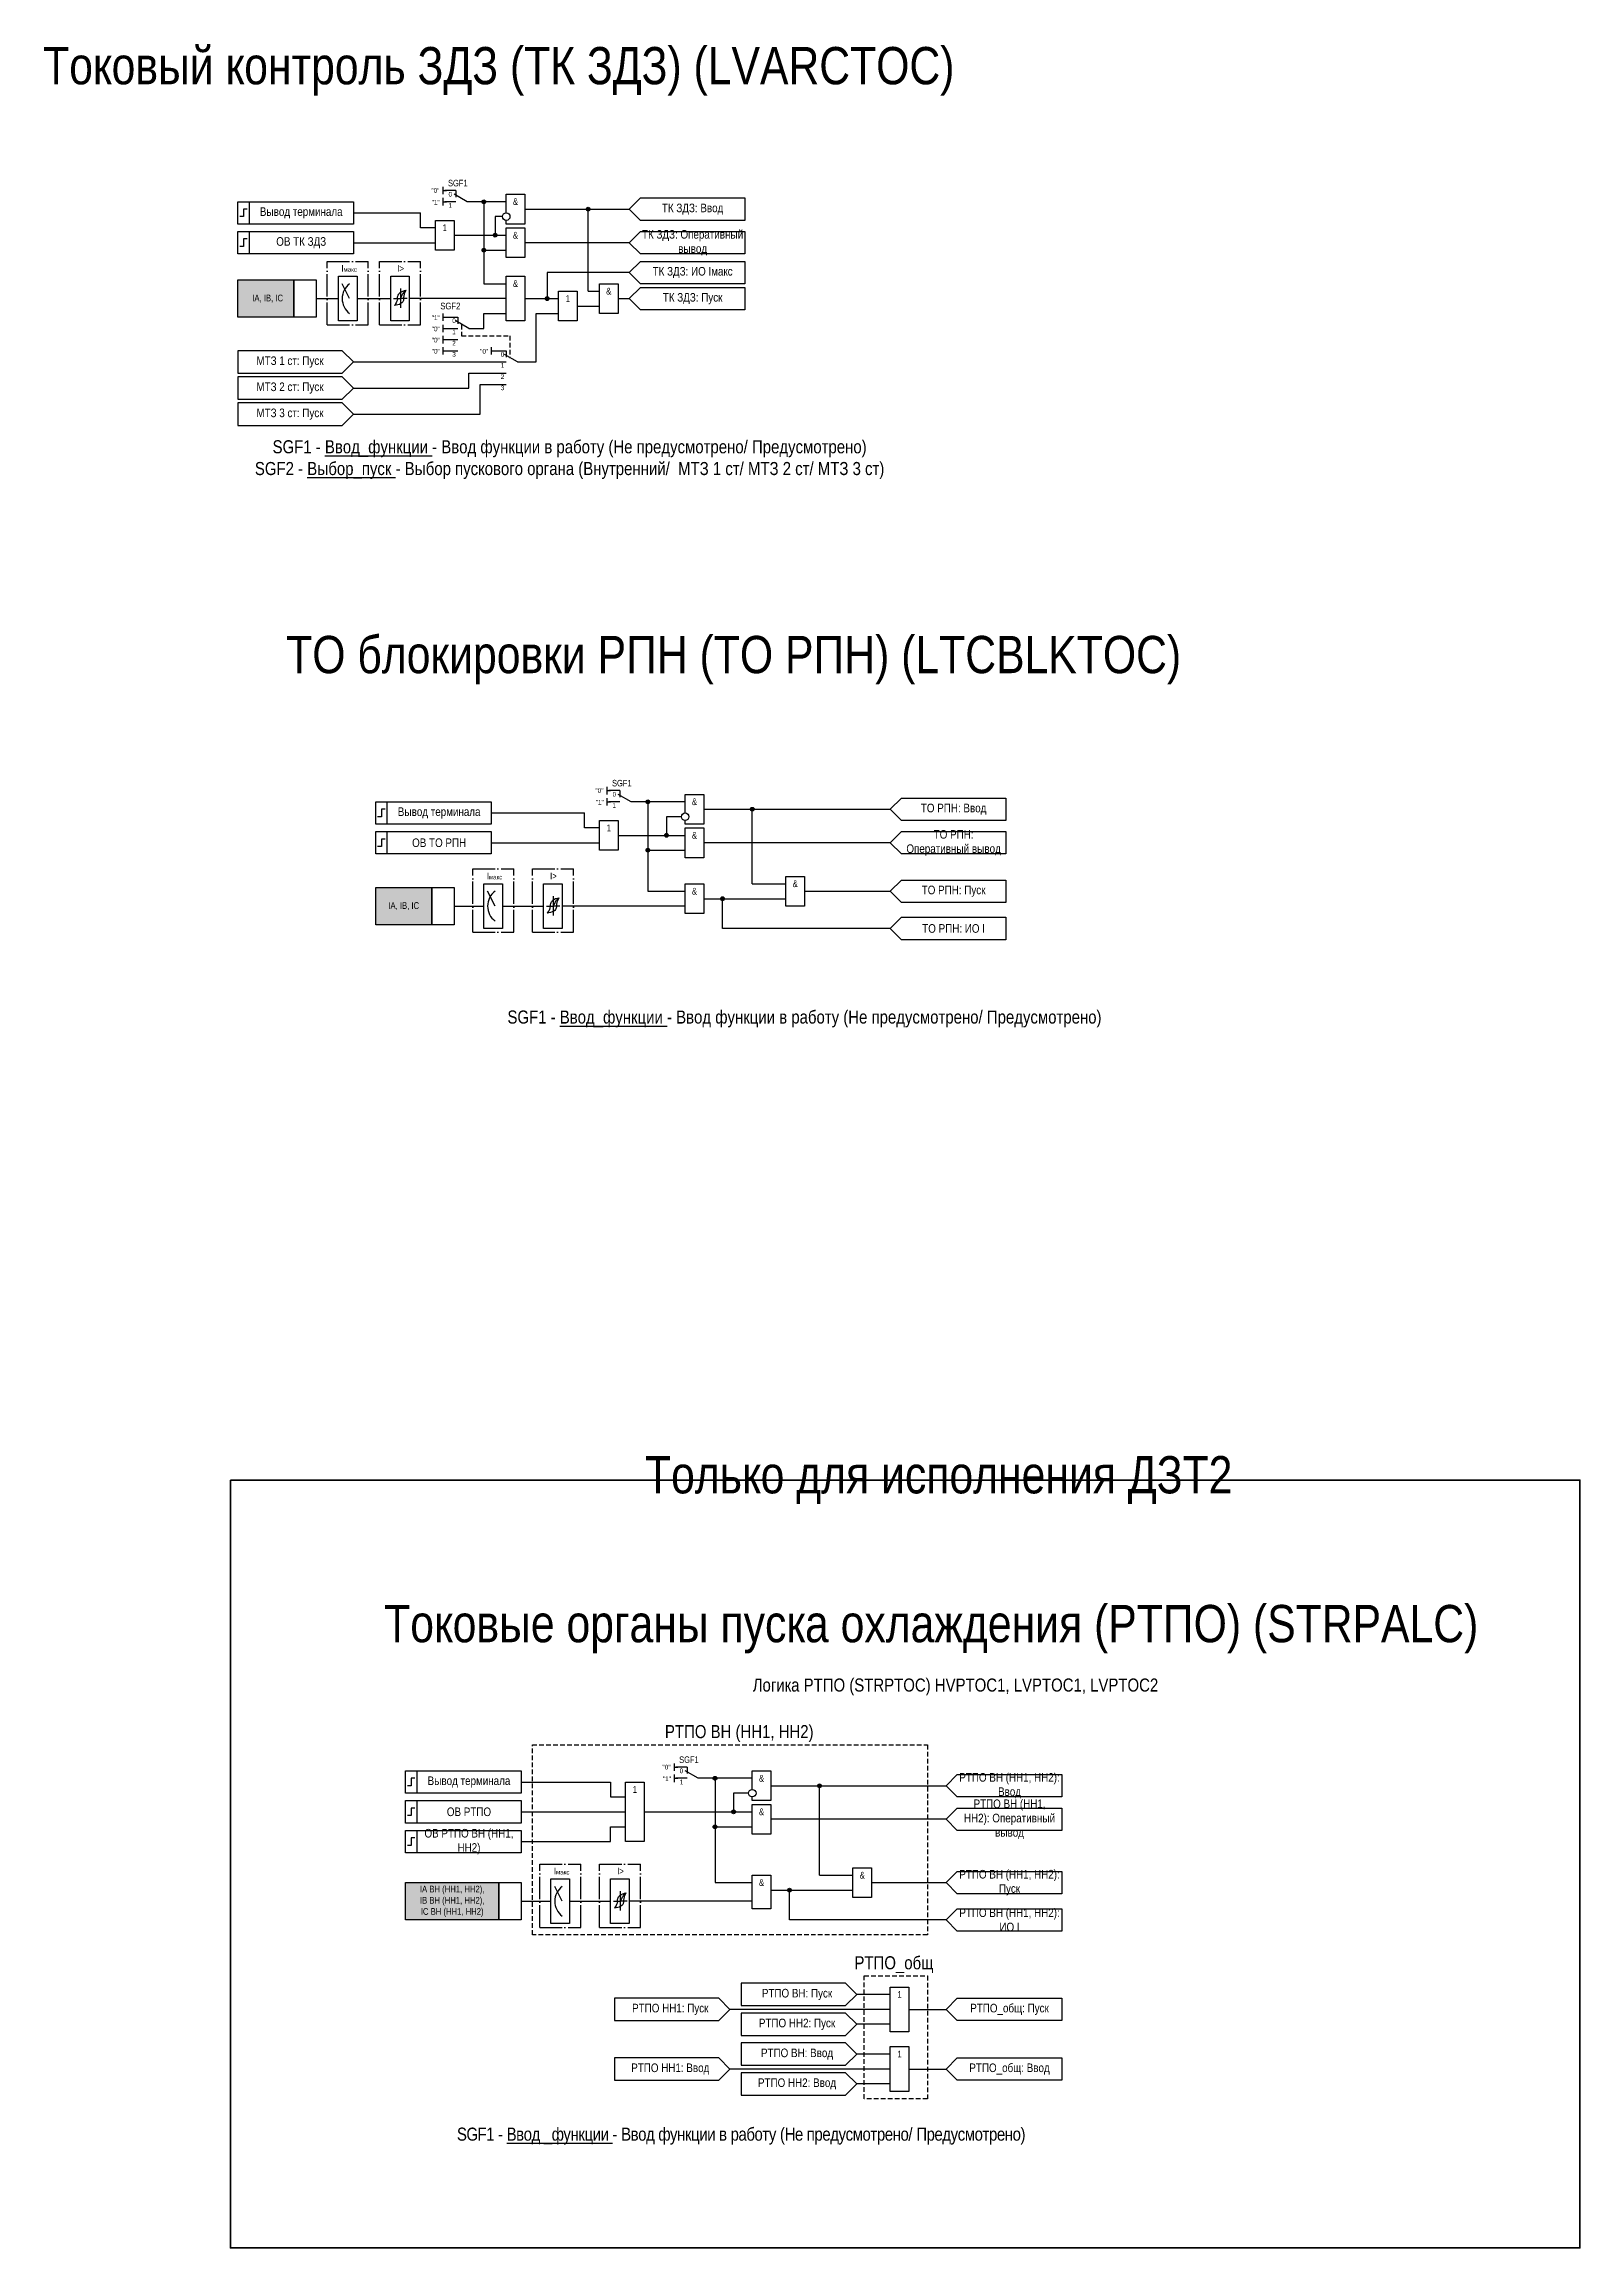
# Model space of a CAD drawing. Header units: millimetres. Extents: x -981 to 1720, y -66 to 612.
# Drawn here: x 222 to 634, y 21 to 612 of the extents above; entities that cross this region are included whole.
import ezdxf
from ezdxf.enums import TextEntityAlignment as Align

# ---------------------------------------------------------------- set-up
doc = ezdxf.new("R2010")
doc.units = ezdxf.units.MM
doc.linetypes.add('ACAD_ISO04W100', pattern=[30, 24, -3, 0, -3])
doc.linetypes.add('штриховая2', pattern=[0.375, 0.25, -0.125])
doc.layers.add('TEXT', color=7, linetype='Continuous', lineweight=25)
doc.layers.add('Основная', color=7, linetype='Continuous')
doc.styles.add('1.8_Gost_RD', font='ARIALN.TTF', dxfattribs={"height": 1.8})
doc.styles.add('2.5_Gost_RD', font='ARIALN.TTF', dxfattribs={"height": 2.5})
doc.styles.add('3.5_Gost_RD', font='ARIALN.TTF', dxfattribs={"height": 3.5})
doc.styles.add('Вывод', font='ARIALN.TTF', dxfattribs={"height": 2.5})
doc.styles.add('Компонент', font='ARIALN.TTF', dxfattribs={"height": 3.5})

# ---------------------------------------------------------------- blocks, each defined once
blk = doc.blocks.new('*U958')
at = {"layer": 'Основная', "color": 0}
blk.add_line((0, 0), (7, 4), dxfattribs=at)
at = {"layer": 'Основная', "ltscale": 0.35}
blk.add_line((6, 6), (6, 2.5), dxfattribs=at)
blk = doc.blocks.new('*U985')
at = {"layer": 'Основная', "color": 0}
for p, q in [((-3, 6), (-9, 6)), ((-3, 0), (-9, 0)), ((9, 0), (3, 0))]:
    blk.add_line(p, q, dxfattribs=at)
at = {"layer": 'Основная', "ltscale": 0.25, "xscale": -1}
blk.add_blockref('*U958', (3, 0), dxfattribs=at)
at = {"layer": 'Основная'}
for tag, height, style, p in [('В1', 2.5, 'Вывод', (-14, 6)), ('В2', 2.5, 'Вывод', (-6, 4)), ('ОУ', 3.5, 'Компонент', (-2, 10)), ('В3', 2.5, 'Вывод', (-6, -2))]:
    blk.add_attdef(tag, text='', height=height, dxfattribs=dict(at, style=style)).set_placement(p, align=Align.MIDDLE_CENTER)
blk = doc.blocks.new('Точка')
at = {"ltscale": 100}
h = blk.add_hatch(color=256, dxfattribs=at)
h.dxf.hatch_style = 1
edge = h.paths.add_edge_path()
edge.add_arc((0, 0), 0.5, 0, 360)
blk.add_circle((0, 0), 0.5, dxfattribs=at)
blk = doc.blocks.new('*U892')
at = {"layer": 'Основная', "linetype": 'ACAD_ISO04W100', "ltscale": 0.25}
for p, q in [((0, 0), (11, 0)), ((0, -17), (0, 0)), ((11, -17), (11, 0)), ((0, -17), (11, -17))]:
    blk.add_line(p, q, dxfattribs=at)
at = {"layer": 'Основная', "style": 'Компонент'}
blk.add_attdef('ОУ', text='', height=3.5, dxfattribs=at).set_placement((11, 0), align=Align.MIDDLE_CENTER)

msp = doc.modelspace()

# ---------------------------------------------------------------- hatches: boundary and pattern name
at = {"ltscale": 100, "true_color": 0xef8637}
h = msp.add_hatch(color=30, dxfattribs=at)
h.dxf.hatch_style = 1
h.paths.add_polyline_path([(274, 549), (289, 549), (289, 539), (274, 539)])
at = {"ltscale": 100, "true_color": 0xf7941d}
h = msp.add_hatch(color=30, dxfattribs=at)
h.dxf.hatch_style = 1
h.paths.add_polyline_path([(311, 386), (326, 386), (326, 376), (311, 376)])
h = msp.add_hatch(color=30, dxfattribs=at)
h.dxf.hatch_style = 1
h.paths.add_polyline_path([(319, 119), (344, 119), (344, 109), (319, 109)])

# ---------------------------------------------------------------- linework, layer by layer
at = {"ltscale": 100}
for p, q in [((329, 574), (329, 572)), ((329, 573), (330, 573)), ((329, 571), (329, 569)), ((329, 570), (330, 570)), ((346, 570), (338, 570)), ((340, 570), (340, 557)), ((351, 568), (379, 568)), ((368, 546), (368, 568)), ((382, 571), (379, 568)), ((379, 568), (382, 565)), ((382, 571), (410, 571)), ((410, 571), (410, 565)), ((305, 567), (323, 567)), ((323, 563), (323, 567)), ((327, 563), (323, 563)), ((343, 566), (343, 561)), ((345, 566), (343, 566)), ((382, 562), (379, 559)), ((410, 565), (382, 565)), ((382, 562), (410, 562)), ((410, 562), (410, 556)), ((305, 559), (327, 559)), ((332, 561), (346, 561)), ((340, 557), (346, 557)), ((379, 559), (351, 559)), ((379, 559), (382, 556)), ((410, 556), (382, 556)), ((301, 548.5), (301, 550)), ((301, 550), (306, 550)), ((306, 550), (306, 544)), ((315, 548.5), (315, 550)), ((315, 550), (320, 550)), ((320, 550), (320, 544)), ((382, 554), (379, 551)), ((295, 544), (301, 544)), ((301, 541), (301, 549)), ((306, 544), (306, 538)), ((315, 541), (315, 549)), ((320, 544), (320, 538)), ((346, 544), (320, 544)), ((368, 546), (371, 546)), ((376, 544), (379, 544)), ((382, 547), (379, 544)), ((379, 544), (382, 541)), ((382, 547), (410, 547)), ((301, 538), (301, 541)), ((315, 538), (315, 541)), ((329, 540), (329, 538)), ((329, 539), (333, 539)), ((333, 539), (333, 537.26)), ((365, 542), (371, 542)), ((306, 538), (301, 538)), ((320, 538), (315, 538)), ((329, 537), (329, 535)), ((329, 536), (333, 536)), ((329, 534), (329, 532)), ((329, 533), (333, 533)), ((336, 536), (332.5, 538)), ((329, 531), (329, 529)), ((329, 530), (333, 530)), ((342, 531), (342, 529)), ((342, 530), (346, 530)), ((342, 527), (346, 527)), ((349, 527), (345.5, 529)), ((346, 530), (346, 528.26)), ((342, 524), (346, 524)), ((342, 521), (346, 521)), ((373, 413), (373, 411)), ((373, 412), (374, 412)), ((373, 410), (373, 408)), ((373, 409), (374, 409)), ((394, 409), (382, 409)), ((384, 409), (384, 396)), ((452, 410), (449, 407)), ((452, 410), (480, 410)), ((480, 410), (480, 404)), ((342, 406), (367, 406)), ((367, 402), (367, 406)), ((389, 405), (389, 400)), ((393, 405), (389, 405)), ((399, 407), (449, 407)), ((412, 387), (412, 407)), ((449, 407), (452, 404)), ((480, 404), (452, 404)), ((342, 398), (371, 398)), ((371, 402), (367, 402)), ((376, 400), (394, 400)), ((449, 398), (399, 398)), ((452, 401), (449, 398)), ((449, 398), (452, 395)), ((452, 401), (480, 401)), ((480, 401), (480, 395)), ((384, 396), (394, 396)), ((384, 396), (384, 385)), ((480, 395), (452, 395)), ((340, 385.5), (340, 387)), ((340, 387), (345, 387)), ((340, 378), (340, 386)), ((345, 387), (345, 381)), ((356, 385.5), (356, 387)), ((356, 387), (361, 387)), ((356, 378), (356, 386)), ((361, 387), (361, 381)), ((384, 385), (394, 385)), ((412, 387), (421, 387)), ((426, 385), (449, 385)), ((452, 388), (449, 385)), ((449, 385), (452, 382)), ((452, 388), (480, 388)), ((332, 381), (340, 381)), ((345, 381), (345, 375)), ((361, 381), (361, 375)), ((394, 381), (361, 381)), ((399, 383), (421, 383)), ((404, 375), (404, 383)), ((340, 375), (340, 378)), ((345, 375), (340, 375)), ((356, 375), (356, 378)), ((361, 375), (356, 375)), ((449, 375), (404, 375)), ((452, 378), (449, 375)), ((449, 375), (452, 372)), ((452, 378), (480, 378)), ((391, 151), (391, 149)), ((391, 150), (392, 150)), ((391, 148), (391, 146)), ((467, 148), (464, 145)), ((467, 148), (495, 148)), ((495, 148), (495, 142)), ((391, 147), (392, 147)), ((412, 147), (400, 147)), ((402, 147), (402, 134)), ((407, 143), (407, 138)), ((411, 143), (407, 143)), ((417, 145), (464, 145)), ((430, 121), (430, 145)), ((464, 145), (467, 142)), ((495, 142), (467, 142)), ((350, 138), (378, 138)), ((383, 138), (412, 138)), ((464, 136), (417, 136)), ((467, 139), (464, 136)), ((464, 136), (467, 133)), ((467, 139), (495, 139)), ((495, 139), (495, 133)), ((402, 134), (412, 134)), ((402, 134), (402, 119)), ((495, 133), (467, 133)), ((358, 118.5), (358, 120)), ((358, 120), (363, 120)), ((358, 111), (358, 119)), ((363, 120), (363, 114)), ((374, 118.5), (374, 120)), ((374, 120), (379, 120)), ((374, 111), (374, 119)), ((379, 120), (379, 114)), ((402, 119), (412, 119)), ((430, 121), (439, 121)), ((444, 119), (464, 119)), ((467, 122), (464, 119)), ((464, 119), (467, 116)), ((467, 122), (495, 122)), ((350, 114), (358, 114)), ((363, 114), (363, 108)), ((379, 114), (379, 108)), ((412, 114), (379, 114)), ((417, 117), (439, 117)), ((422, 109), (422, 117)), ((358, 108), (358, 111)), ((363, 108), (358, 108)), ((374, 108), (374, 111)), ((379, 108), (374, 108)), ((464, 109), (422, 109)), ((467, 112), (464, 109)), ((464, 109), (467, 106)), ((467, 112), (495, 112)), ((409, 92), (409, 86)), ((437, 92), (409, 92)), ((437, 92), (440, 89)), ((440, 89), (437, 86)), ((449, 89), (440, 89)), ((375, 88), (375, 82)), ((403, 88), (375, 88)), ((403, 88), (406, 85)), ((406, 85), (403, 82)), ((449, 85), (406, 85)), ((409, 86), (437, 86)), ((409, 84), (409, 78)), ((437, 84), (409, 84)), ((437, 84), (440, 81)), ((454, 85), (464, 85)), ((467, 88), (464, 85)), ((464, 85), (467, 82)), ((467, 88), (495, 88)), ((375, 82), (403, 82)), ((409, 78), (437, 78)), ((440, 81), (437, 78)), ((449, 81), (440, 81)), ((375, 72), (375, 66)), ((403, 72), (375, 72)), ((403, 72), (406, 69)), ((409, 76), (409, 70)), ((437, 76), (409, 76)), ((437, 76), (440, 73)), ((440, 73), (437, 70)), ((449, 73), (440, 73)), ((467, 72), (464, 69)), ((467, 72), (495, 72)), ((495, 72), (495, 66)), ((375, 66), (403, 66)), ((406, 69), (403, 66)), ((449, 69), (406, 69)), ((409, 70), (437, 70)), ((409, 68), (409, 62)), ((437, 68), (409, 68)), ((437, 68), (440, 65)), ((454, 69), (464, 69)), ((464, 69), (467, 66)), ((495, 66), (467, 66)), ((409, 62), (437, 62)), ((440, 65), (437, 62)), ((449, 65), (440, 65))]:
    msp.add_line(p, q, dxfattribs=at)
at = {"color": 7, "ltscale": 100}
for p, q in [((304, 544), (302, 548)), ((306, 544), (315, 544)), ((315.79, 544), (317.6, 544)), ((319.42, 544), (317.6, 544)), ((343, 381), (341, 385)), ((345, 381), (356, 381)), ((356.79, 381), (358.6, 381)), ((360.42, 381), (358.6, 381)), ((361, 114), (359, 118)), ((363, 114), (374, 114)), ((374.79, 114), (376.6, 114)), ((378.42, 114), (376.6, 114))]:
    msp.add_line(p, q, dxfattribs=at)
for p, q in [((317.6, 546.72), (317.6, 541.52)), ((358.6, 383.72), (358.6, 378.52)), ((376.6, 116.72), (376.6, 111.52))]:
    msp.add_line(p, q)
at = {"ltscale": 100}
for points in [[(274, 570), (277, 570), (277, 564), (274, 564)], [(274, 570), (305, 570), (305, 564), (274, 564)], [(274, 562), (277, 562), (277, 556), (274, 556)], [(274, 562), (305, 562), (305, 556), (274, 556)], [(346, 550), (351, 550), (351, 538), (346, 538)], [(379, 551), (382, 554), (410, 554), (410, 548), (382, 548), (379, 551)], [(274, 549), (289, 549), (289, 539), (274, 539)], [(289, 549), (295, 549), (295, 539), (289, 539)], [(360, 546), (365, 546), (365, 538), (360, 538)], [(371, 548), (376, 548), (376, 540), (371, 540)], [(311, 409), (314, 409), (314, 403), (311, 403)], [(311, 409), (342, 409), (342, 403), (311, 403)], [(311, 401), (314, 401), (314, 395), (311, 395)], [(311, 401), (342, 401), (342, 395), (311, 395)], [(311, 386), (326, 386), (326, 376), (311, 376)], [(326, 386), (332, 386), (332, 376), (326, 376)], [(394, 387), (399, 387), (399, 379), (394, 379)], [(421, 389), (426, 389), (426, 381), (421, 381)], [(449, 375), (452, 378), (480, 378), (480, 372), (452, 372), (449, 375)], [(319, 149), (322, 149), (322, 143), (319, 143)], [(319, 149), (350, 149), (350, 143), (319, 143)], [(378, 146), (383, 146), (383, 130), (378, 130)], [(319, 141), (322, 141), (322, 135), (319, 135)], [(319, 141), (350, 141), (350, 135), (319, 135)], [(319, 133), (322, 133), (322, 127), (319, 127)], [(319, 133), (350, 133), (350, 127), (319, 127)], [(319, 119), (344, 119), (344, 109), (319, 109)], [(344, 119), (350, 119), (350, 109), (344, 109)], [(412, 121), (417, 121), (417, 112), (412, 112)], [(439, 123), (444, 123), (444, 115), (439, 115)]]:
    msp.add_lwpolyline(points, close=True, dxfattribs=at)
at = {"lineweight": 30, "ltscale": 100}
for points in [[(276.5, 568), (275.5, 568), (275.5, 566), (274.5, 566)], [(276.5, 560), (275.5, 560), (275.5, 558), (274.5, 558)], [(313.5, 407), (312.5, 407), (312.5, 405), (311.5, 405)], [(313.5, 399), (312.5, 399), (312.5, 397), (311.5, 397)], [(321.5, 147), (320.5, 147), (320.5, 145), (319.5, 145)], [(321.5, 139), (320.5, 139), (320.5, 137), (319.5, 137)], [(321.5, 131), (320.5, 131), (320.5, 129), (319.5, 129)]]:
    msp.add_lwpolyline(points, dxfattribs=at)
at = {"ltscale": 100}
for points in [[(346, 569), (346, 572), (351, 572), (351, 564), (346, 564), (346, 565)], [(346, 567), (346, 569)], [(327, 565), (327, 565), (332, 565), (332, 557), (327, 557), (327, 565)], [(346, 556), (346, 563), (351, 563), (351, 555), (346, 555), (346, 556)], [(340, 557), (340, 548), (346, 548)], [(379, 551), (357, 551), (357, 544)], [(351, 544), (360, 544)], [(379, 544), (382, 547), (410, 547), (410, 541), (382, 541), (379, 544)], [(336, 536), (340, 536), (340, 540), (346, 540)], [(349, 527), (354, 527), (354, 540), (360, 540)], [(305, 527), (302, 530), (274, 530), (274, 524), (302, 524), (305, 527)], [(305, 527), (342, 527)], [(305, 520), (302, 523), (274, 523), (274, 517), (302, 517), (305, 520)], [(305, 520), (336, 520), (336, 524), (343, 524)], [(305, 513), (339, 513), (339, 521), (343, 521)], [(305, 513), (302, 516), (274, 516), (274, 510), (302, 510), (305, 513)], [(394, 408), (394, 411), (399, 411), (399, 403), (394, 403), (394, 404)], [(394, 406), (394, 408)], [(371, 404), (371, 404), (376, 404), (376, 396), (371, 396), (371, 404)], [(394, 395), (394, 402), (399, 402), (399, 394), (394, 394), (394, 395)], [(449, 385), (452, 388), (480, 388), (480, 382), (452, 382), (449, 385)], [(412, 146), (412, 149), (417, 149), (417, 141), (412, 141), (412, 142)], [(350, 146), (374, 146), (374, 142), (378, 142)], [(412, 144), (412, 146)], [(412, 133), (412, 140), (417, 140), (417, 132), (412, 132), (412, 133)], [(350, 130), (374, 130), (374, 134), (378, 134)], [(464, 119), (467, 122), (495, 122), (495, 116), (467, 116), (464, 119)], [(464, 109), (467, 112), (495, 112), (495, 106), (467, 106), (464, 109)], [(449, 85), (449, 91), (454, 91), (454, 79), (449, 79), (449, 85)], [(464, 85), (467, 88), (495, 88), (495, 82), (467, 82), (464, 85)], [(449, 69), (449, 75), (454, 75), (454, 63), (449, 63), (449, 69)]]:
    msp.add_lwpolyline(points, dxfattribs=at)
at = {"linetype": 'штриховая2', "ltscale": 5}
msp.add_lwpolyline([(334, 537), (334, 534), (347, 534), (347, 528)], dxfattribs=at)
at = {"color": 5, "lineweight": 35, "ltscale": 100}
msp.add_lwpolyline([(272, 227), (634, 227), (634, 21), (272, 21)], close=True, dxfattribs=at)
at = {"color": 251, "linetype": 'штриховая2', "ltscale": 5, "true_color": 0x58595b}
for points in [[(353, 156), (459, 156), (459, 105), (353, 105)], [(442, 94), (459, 94), (459, 61), (442, 61)]]:
    msp.add_lwpolyline(points, close=True, dxfattribs=at)
at = {"ltscale": 100}
for centre in [(346, 566), (394, 405), (412, 143)]:
    msp.add_circle(centre, 1, dxfattribs=at)
at = {"color": 7, "ltscale": 100}
for centre in [(307, 544), (346, 381), (364, 114)]:
    msp.add_arc(centre, 5, 126.8699, 233.1301, dxfattribs=at)
for points in [[(316.8, 543.92), (316.95, 544.71), (317.44, 545.54), (319.2, 546.26)], [(317.6, 544), (318, 544.72), (318.47, 545.6), (319.2, 546.26)], [(318.48, 543.92), (318.6, 544.71), (318.81, 545.54), (319.2, 546.26)], [(316.8, 543.92), (316.6, 543.13), (316, 542.12)], [(318.48, 543.92), (318.25, 543.13), (317.76, 542.67), (316, 542.12)], [(357.8, 380.92), (357.6, 380.13), (357, 379.12)], [(359.48, 380.92), (359.25, 380.13), (358.76, 379.67), (357, 379.12)], [(357.8, 380.92), (357.95, 381.71), (358.44, 382.54), (360.2, 383.26)], [(358.6, 381), (359, 381.72), (359.47, 382.6), (360.2, 383.26)], [(359.48, 380.92), (359.6, 381.71), (359.81, 382.54), (360.2, 383.26)], [(375.8, 113.92), (375.6, 113.13), (375, 112.12)], [(377.48, 113.92), (377.25, 113.13), (376.76, 112.67), (375, 112.12)], [(375.8, 113.92), (375.95, 114.71), (376.44, 115.54), (378.2, 116.26)], [(376.6, 114), (377, 114.72), (377.47, 115.6), (378.2, 116.26)], [(377.48, 113.92), (377.6, 114.71), (377.81, 115.54), (378.2, 116.26)]]:
    msp.add_spline(points, degree=3)

# ---------------------------------------------------------------- block references
at = {"ltscale": 100}
for p in [(340, 570), (368, 568), (340, 557), (343, 561), (357, 544), (384, 409), (412, 407), (384, 396), (389, 400), (404, 383), (402, 147), (430, 145), (407, 138), (402, 134), (422, 117)]:
    msp.add_blockref('Точка', p, dxfattribs=at)
at = {"layer": 'Основная', "ltscale": 0.25, "xscale": 0.5, "yscale": 0.5, "zscale": 0.5}
for p in [(334, 570), (378, 409), (396, 147)]:
    msp.add_blockref('*U985', p, dxfattribs=at).add_auto_attribs({'ОУ': 'SGF1', 'В1': '"0"', 'В2': '0', 'В3': '1'})
at = {"layer": 'Основная', "ltscale": 0.25}
for p in [(298, 554), (312, 554), (337, 391), (353, 391), (355, 124), (371, 124)]:
    msp.add_blockref('*U892', p, dxfattribs=at)

# ---------------------------------------------------------------- texts
at = {"color": 6, "ltscale": 100, "insert": (344, 605), "char_height": 10, "width": 240, "attachment_point": 5, "style": '3.5_Gost_RD'}
msp.add_mtext('{\\C3;Токовый контроль ЗДЗ (ТК ЗДЗ) (LVARCTOC)}', dxfattribs=at)
at = {"ltscale": 100, "attachment_point": 5, "style": '2.5_Gost_RD'}
for s, insert, char_height, width in [('Вывод терминала', (291, 567), 2.3, 28), ('&', (348.5, 570), 1.8, 5), ('ТК ЗДЗ: Ввод', (396, 568), 2.3, 28), ('1', (329.5, 563), 1.8, 5), ('&', (348.5, 561), 1.8, 5), ('ТК ЗДЗ: Оперативный вывод', (396, 559), 2.3, 28), ('ОВ ТК ЗДЗ ', (291, 559), 2.3, 28), ('ТК ЗДЗ: ИО Iмакс', (396, 551), 2.3, 24.6504), ('&', (348.5, 548), 1.8, 5), ('1', (362.5, 544), 1.8, 5), ('&', (373.5, 546), 1.8, 5), ('ТК ЗДЗ: Пуск', (396, 544), 2.3, 28), ('SGF2', (331, 542), 1.8, 28), ('&', (396.5, 409), 1.8, 5), ('ТО РПН: Ввод', (466, 407), 2.3, 28), ('Вывод терминала', (328, 406), 2.3, 28), ('1', (373.5, 402), 1.8, 5), ('ОВ ТО РПН ', (328, 398), 2.3, 28), ('&', (396.5, 400), 1.8, 5), ('ТО РПН: Оперативный вывод', (466, 398), 2.3, 27.0952), ('&', (396.5, 385), 1.8, 5), ('&', (423.5, 387), 1.8, 5), ('ТО РПН: Пуск', (466, 385), 2.3, 28), ('ТО РПН: ИО I', (466, 375), 2.3, 24.6504), ('&', (414.5, 147), 1.8, 5), ('РТПО ВН (НН1, НН2): Ввод', (481, 145), 2.3, 28), ('Вывод терминала', (336, 146), 2.3, 28), ('1', (380.5, 144), 1.8, 5), ('&', (414.5, 138), 1.8, 5), ('РТПО ВН (НН1, НН2): Оперативный вывод', (481, 136), 2.3, 26.0861), ('&', (414.5, 119), 1.8, 5), ('&', (441.5, 121), 1.8, 5), ('РТПО ВН (НН1, НН2): Пуск', (481, 119), 2.3, 28), ('РТПО ВН (НН1, НН2): ИО I', (481, 109), 2.3, 28), ('РТПО ВН: Пуск', (424, 89), 2.3, 28), ('1', (451.5, 89), 1.8, 5), ('РТПО НН1: Пуск', (390, 85), 2.3, 28), ('РТПО_общ: Пуск', (481, 85), 2.3, 28), ('РТПО НН2: Пуск', (424, 81), 2.3, 28), ('РТПО ВН: Ввод', (424, 73), 2.3, 28), ('1', (451.5, 73), 1.8, 5), ('РТПО НН1: Ввод', (390, 69), 2.3, 28), ('РТПО НН2: Ввод', (424, 65), 2.3, 28), ('РТПО_общ: Ввод', (481, 69), 2.3, 28)]:
    msp.add_mtext(s, dxfattribs=dict(at, insert=insert, char_height=char_height, width=width))
at = {"ltscale": 100, "char_height": 1.25, "attachment_point": 1, "style": '3.5_Gost_RD'}
for s, insert in [('"1"', (326, 570.5)), ('"1"', (326, 539.5)), ('0', (331.52, 538.69)), ('"0"', (326, 536.5)), ('"0"', (326, 533.5)), ('2', (331.52, 532.69)), ('1', (331.52, 535.69)), ('"0"', (326, 530.5)), ('3', (331.52, 529.69)), ('"0"', (339, 530.5)), ('0', (344.52, 529.69)), ('1', (344.52, 526.69)), ('3', (344.52, 520.69)), ('2', (344.52, 523.69)), ('"1"', (370, 409.5)), ('"1"', (388, 147.5))]:
    msp.add_mtext_dynamic_manual_height_columns(s, width=2, gutter_width=17.5, heights=[0], dxfattribs=dict(at, insert=insert))
at = {"color": 7, "ltscale": 100, "char_height": 1.8, "attachment_point": 1, "style": '1.8_Gost_RD'}
for s, insert in [('\\pi2.7859;I{\\H0.66667x;макс}', (299, 553)), ('\\pi4.7676;I>', (312, 553)), ('\\pi2.7859;I{\\H0.66667x;макс}', (338, 390)), ('\\pi4.7676;I>', (353, 390)), ('\\pi2.7859;I{\\H0.66667x;макс}', (356, 123)), ('\\pi4.7676;I>', (371, 123))]:
    msp.add_mtext_dynamic_manual_height_columns(s, width=11, gutter_width=17.5, heights=[0], dxfattribs=dict(at, insert=insert))
at = {"color": 30, "ltscale": 100, "char_height": 3.5, "style": '3.5_Gost_RD'}
for s, insert, width, attachment_point in [('SGF1 - {\\LВвод_функции} - Ввод функции в работу (Не предусмотрено/ Предусмотрено)\\PSGF2 - {\\LВыбор_пуск} - Выбор пускового органа (Внутренний/  МТЗ 1 ст/ МТЗ 2 ст/ МТЗ 3 ст)', (363, 506), 206.7768, 2), ('SGF1 - {\\LВвод_функции} - Ввод функции в работу (Не предусмотрено/ Предусмотрено)', (426, 353), 206.7768, 2), ('Логика РТПО (STRPTOC) {\\C6;HVPTOC1, LVPTOC1, LVPTOC2}', (466.5, 171.5), 145, 5), ('{\\T0.95;SGF1 - \\LВвод _функции\\l - Ввод функции в работу (Не предусмотрено/ Предусмотрено)}', (409, 51), 165, 5)]:
    msp.add_mtext(s, dxfattribs=dict(at, insert=insert, width=width, attachment_point=attachment_point))
at = {"color": 2, "ltscale": 100, "insert": (407, 447), "char_height": 10, "width": 240, "attachment_point": 5, "style": '3.5_Gost_RD'}
msp.add_mtext('{\\C3;ТО блокировки РПН (ТО РПН) (LTCBLKTOC)}', dxfattribs=at)
at = {"color": 3, "ltscale": 100, "char_height": 10, "width": 318.1655, "attachment_point": 5, "style": '3.5_Gost_RD'}
for s, insert in [('Только для исполнения ДЗТ2', (462, 227)), ('Токовые органы пуска охлаждения (РТПО) (STRPALC)', (460, 187))]:
    msp.add_mtext(s, dxfattribs=dict(at, insert=insert))
at = {"color": 251, "ltscale": 100, "true_color": 0x58595b, "char_height": 3.5, "width": 113, "attachment_point": 5, "style": '3.5_Gost_RD'}
for s, insert in [('РТПО ВН (НН1, НН2)', (408.5, 159)), ('РТПО_общ', (450, 97))]:
    msp.add_mtext(s, dxfattribs=dict(at, insert=insert))
at = {"layer": 'TEXT', "color": 0, "ltscale": 100, "attachment_point": 5, "style": '2.5_Gost_RD'}
for s, insert, char_height, width in [('{\\H0.72x;IA, IB, IC}', (282, 544), 2.5, 16.4803), ('{\\H0.72x;IA, IB, IC}', (318.5, 381), 2.5, 19.7345), ('{\\C256;ОВ РТПО}', (336, 138), 2.3, 28), ('{\\H0.72x;IA ВН (НН1, НН2), \\PIB ВН (НН1, НН2), \\PIC ВН (НН1, НН2)}', (331.5, 114), 2.5, 25)]:
    msp.add_mtext(s, dxfattribs=dict(at, insert=insert, char_height=char_height, width=width))
at = {"layer": 'TEXT', "ltscale": 100, "char_height": 2.3, "width": 28, "attachment_point": 5, "style": '2.5_Gost_RD'}
for s, insert in [('МТЗ 1 ст: Пуск', (288, 527)), ('МТЗ 2 ст: Пуск', (288, 520)), ('МТЗ 3 ст: Пуск', (288, 513))]:
    msp.add_mtext(s, dxfattribs=dict(at, insert=insert))
at = {"layer": 'Основная', "color": 0, "ltscale": 100, "insert": (336, 130), "char_height": 2.3, "width": 28, "attachment_point": 5, "style": '2.5_Gost_RD'}
msp.add_mtext('{\\C256;ОВ РТПО ВН (НН1, НН2)}', dxfattribs=at)

doc.saveas('drawing.dxf')
